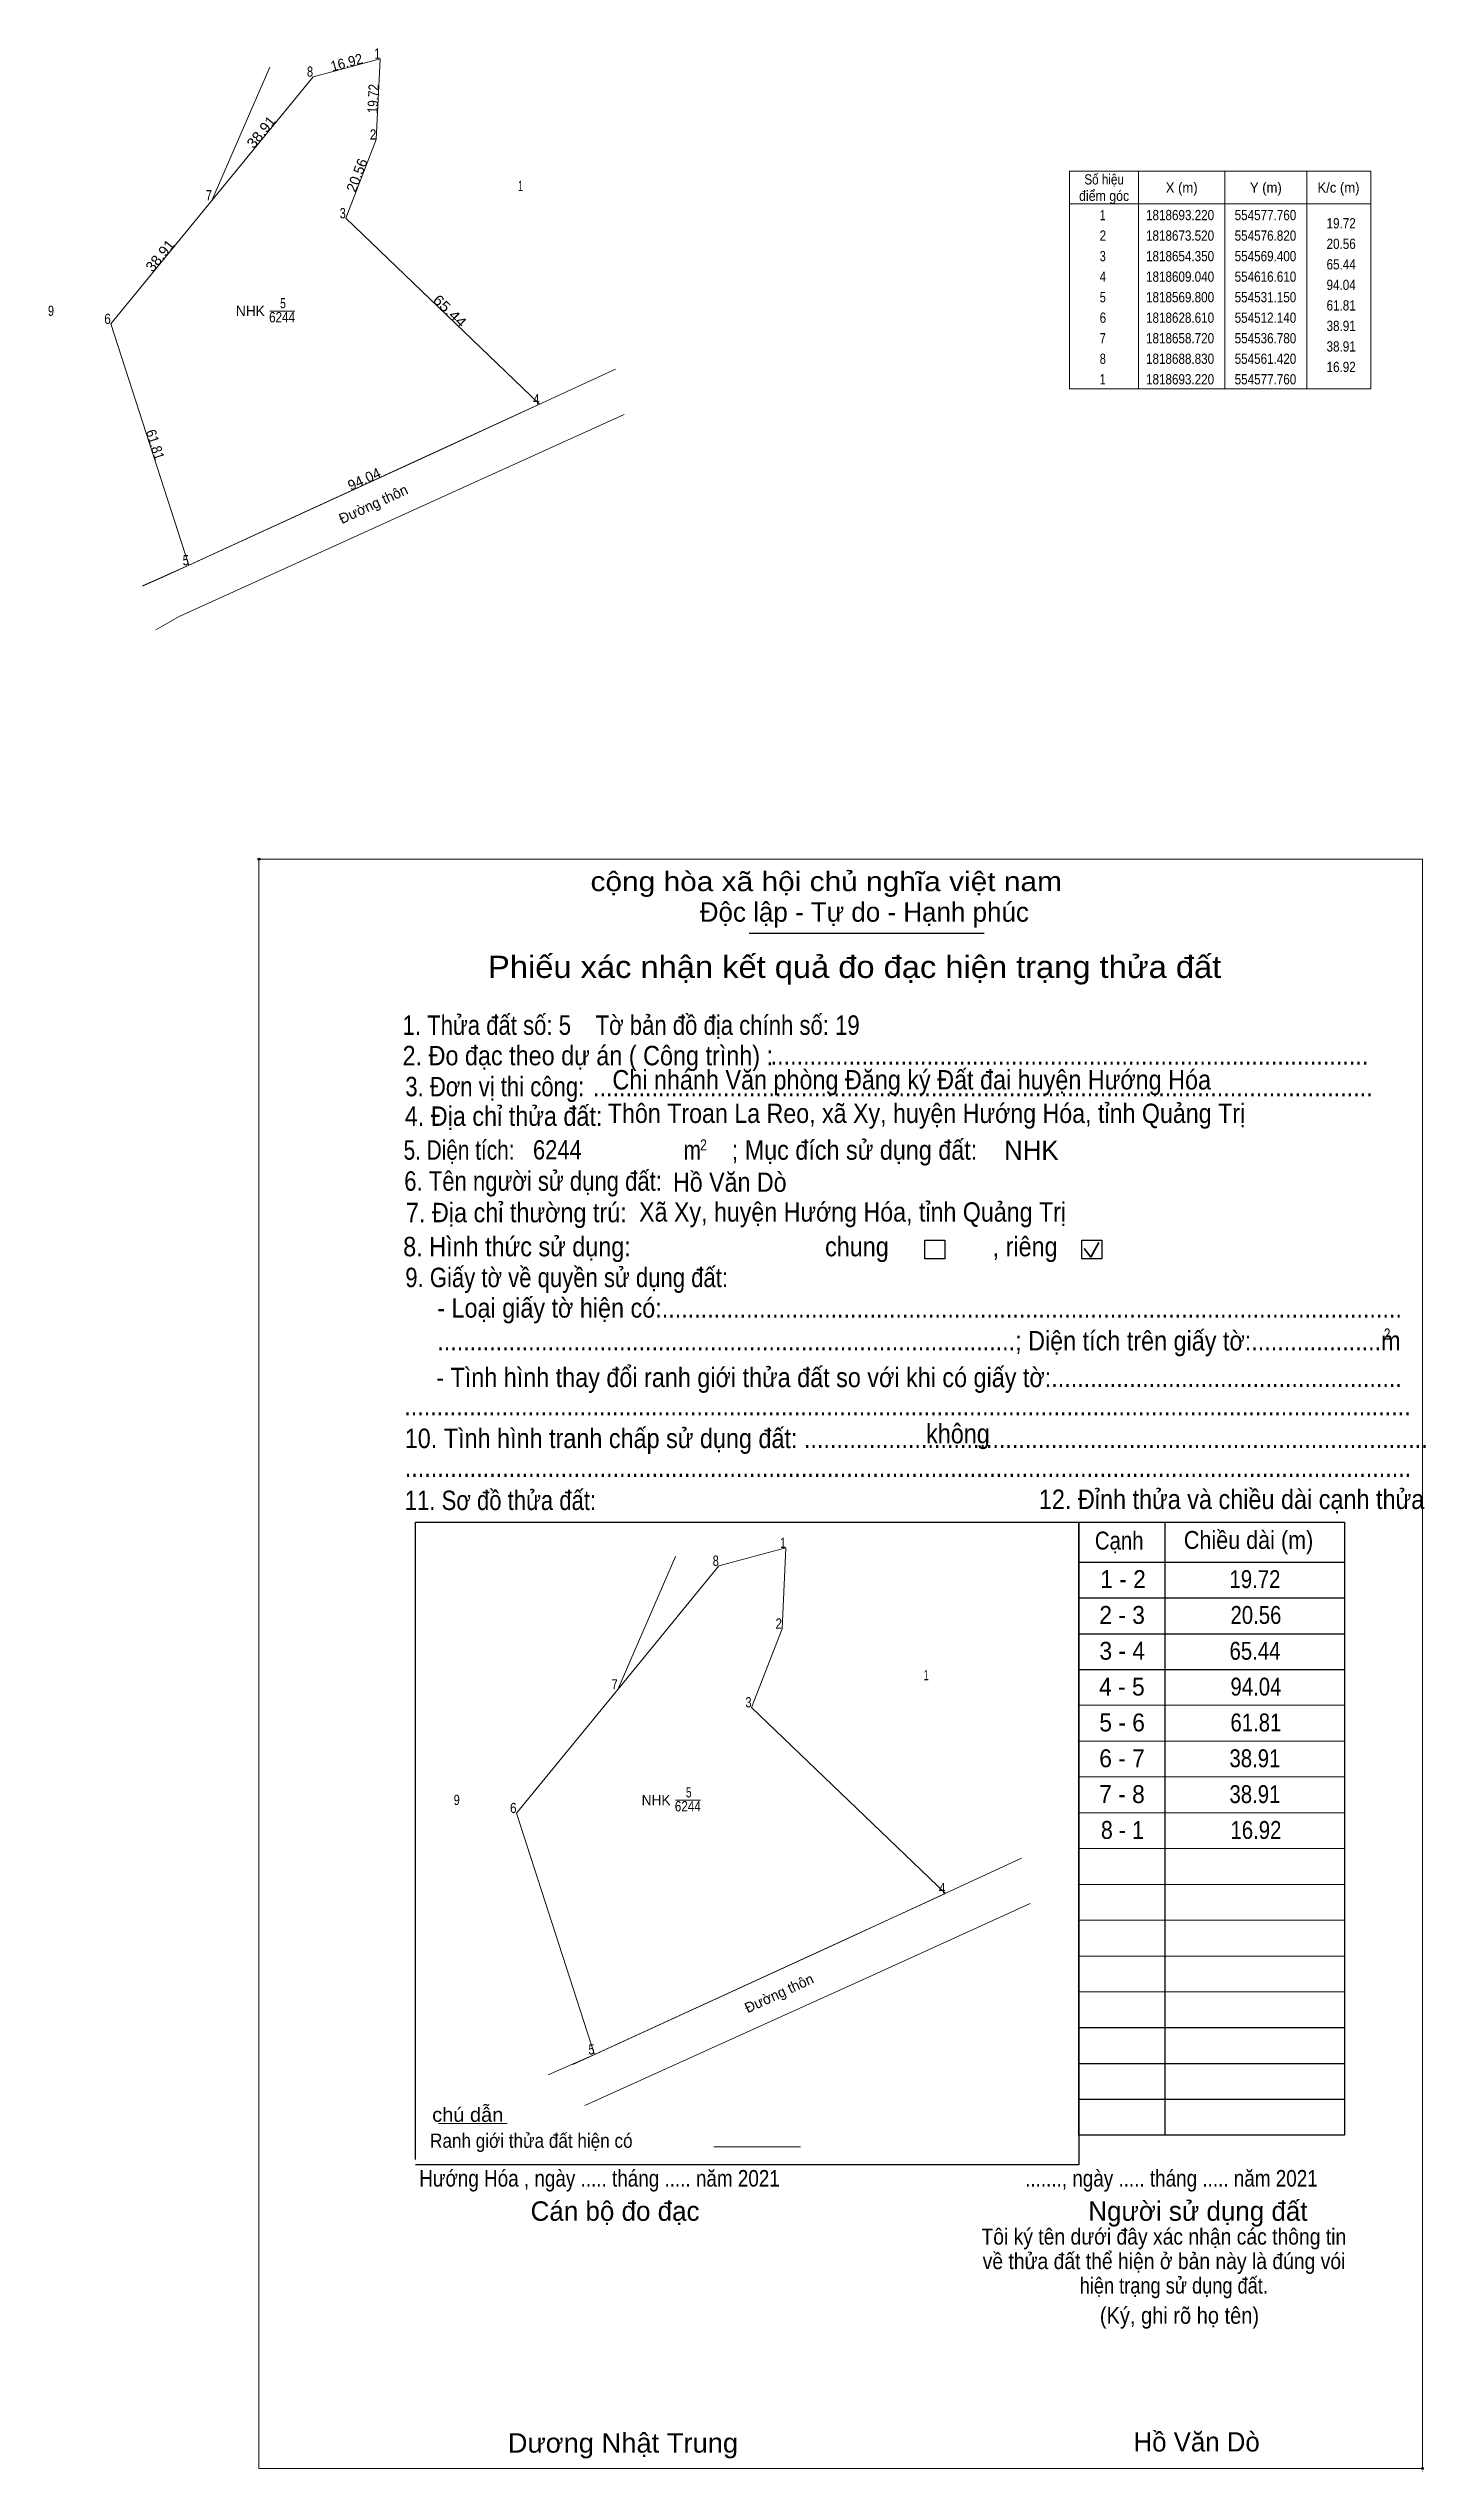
# Model space of a CAD drawing. Header units: metres. Extents: x 554497 to 554832, y 1818105 to 1818696.
import ezdxf
from ezdxf.enums import TextEntityAlignment as Align

# ---------------------------------------------------------------- set-up
doc = ezdxf.new("R2010")
doc.units = ezdxf.units.M
doc.header["$PDMODE"] = 32
doc.header["$PDSIZE"] = 0.5
for name, color, linetype, lineweight in [('1', 7, 'Continuous', 13), ('10', 7, 'Continuous', 13), ('17', 7, 'Continuous', 13), ('2', 7, 'Continuous', 25), ('30', 7, 'Continuous', 25), ('6', 7, 'Continuous', 13), ('63', 7, 'Continuous', 13)]:
    doc.layers.add(name, color=color, linetype=linetype, lineweight=lineweight)

msp = doc.modelspace()

# ---------------------------------------------------------------- linework, layer by layer
at = {"layer": '1'}
for points in [[(554577.76, 1818693.22), (554576.82, 1818673.52), (554569.4, 1818654.35), (554616.61, 1818609.04), (554531.15, 1818569.8), (554512.14, 1818628.61), (554536.78, 1818658.72), (554561.42, 1818688.83)], [(554676.61, 1818330.44), (554675.67, 1818310.74), (554668.25, 1818291.57), (554715.46, 1818246.26), (554630, 1818207.02), (554610.99, 1818265.83), (554635.63, 1818295.94), (554660.27, 1818326.05)]]:
    msp.add_lwpolyline(points, close=True, dxfattribs=at)
at = {"layer": '10'}
for p, q in [((554536.78, 1818658.72), (554550.86, 1818691.14)), ((554635.63, 1818295.94), (554649.71, 1818328.36))]:
    msp.add_line(p, q, dxfattribs=at)
for points in [[(554616.61, 1818609.04), (554569.4, 1818654.35), (554576.82, 1818673.52), (554577.76, 1818693.22), (554561.42, 1818688.83), (554536.78, 1818658.72), (554512.14, 1818628.61), (554531.15, 1818569.8)], [(554519.84, 1818564.84), (554531.15, 1818569.8), (554616.61, 1818609.04)], [(554715.46, 1818246.26), (554668.25, 1818291.57), (554675.67, 1818310.74), (554676.61, 1818330.44), (554660.27, 1818326.05), (554635.63, 1818295.94), (554610.99, 1818265.83), (554630, 1818207.02)], [(554618.69, 1818202.06), (554630, 1818207.02), (554715.46, 1818246.26)]]:
    msp.add_lwpolyline(points, dxfattribs=at)
at = {"layer": '17'}
msp.add_line((554592.01, 1818190.16), (554608.72, 1818190.16), dxfattribs=at)
at = {"layer": '2'}
for p, q in [((554667.63, 1818480.21), (554724.95, 1818480.21)), ((554586.35, 1818336.72), (554747.97, 1818336.72)), ((554586.35, 1818181.39), (554586.35, 1818336.72)), ((554747.97, 1818180.12), (554586.35, 1818180.12))]:
    msp.add_line(p, q, dxfattribs=at)
at = {"layer": '2', "lineweight": 35}
for p, q in [((554749.29, 1818403.38), (554750.9, 1818401.29)), ((554750.9, 1818401.29), (554752.86, 1818404.8))]:
    msp.add_line(p, q, dxfattribs=at)
at = {"layer": '2', "lineweight": 13}
msp.add_lwpolyline([(554548.24, 1818498.2), (554831.69, 1818498.2), (554831.69, 1818106.15), (554548.24, 1818106.15)], close=True, dxfattribs=at)
at = {"layer": '2'}
for points in [[(554710.43, 1818405.4), (554715.3, 1818405.4), (554715.3, 1818400.87), (554710.43, 1818400.87)], [(554748.73, 1818405.4), (554753.6, 1818405.4), (554753.6, 1818400.87), (554748.73, 1818400.87)]]:
    msp.add_lwpolyline(points, close=True, dxfattribs=at)
for p in [(554548.24, 1818498.2), (554831.69, 1818106.15)]:
    msp.add_point(p, dxfattribs=at)
at = {"layer": '30'}
for p, q in [((554747.97, 1818187.32), (554747.97, 1818336.73)), ((554747.97, 1818336.73), (554812.71, 1818336.73)), ((554768.92, 1818336.73), (554768.92, 1818187.32)), ((554812.71, 1818336.73), (554812.71, 1818187.32)), ((554747.97, 1818326.99), (554812.71, 1818326.99)), ((554747.97, 1818318.26), (554812.71, 1818318.26)), ((554747.97, 1818309.53), (554812.71, 1818309.53)), ((554747.97, 1818300.81), (554812.71, 1818300.81)), ((554812.71, 1818213.51), (554747.97, 1818213.51)), ((554812.71, 1818204.77), (554747.97, 1818204.77)), ((554812.71, 1818196.05), (554747.97, 1818196.05)), ((554812.71, 1818187.32), (554747.97, 1818187.32))]:
    msp.add_line(p, q, dxfattribs=at)
at = {"layer": '30', "lineweight": 13}
for p, q in [((554747.97, 1818292.08), (554812.71, 1818292.08)), ((554747.97, 1818283.35), (554812.71, 1818283.35)), ((554747.97, 1818274.62), (554812.71, 1818274.62)), ((554747.97, 1818265.89), (554812.71, 1818265.89)), ((554747.97, 1818257.16), (554812.71, 1818257.16)), ((554747.97, 1818248.43), (554812.71, 1818248.43)), ((554747.97, 1818239.7), (554812.71, 1818239.7)), ((554747.97, 1818230.97), (554812.71, 1818230.97)), ((554747.97, 1818222.24), (554812.71, 1818222.24)), ((554747.97, 1818213.5), (554812.71, 1818213.5)), ((554747.97, 1818204.77), (554812.71, 1818204.77)), ((554747.97, 1818196.05), (554812.71, 1818196.05))]:
    msp.add_line(p, q, dxfattribs=at)
at = {"layer": '6'}
msp.add_line((554659.02, 1818184.53), (554680.14, 1818184.53), dxfattribs=at)
at = {"layer": '63'}
for p, q in [((554762.55, 1818665.83), (554762.55, 1818612.83)), ((554783.55, 1818665.83), (554783.55, 1818612.83)), ((554803.55, 1818665.83), (554803.55, 1818612.83)), ((554745.75, 1818657.83), (554819.15, 1818657.83)), ((554550.89, 1818631.74), (554557, 1818631.74)), ((554649.74, 1818268.96), (554655.85, 1818268.96))]:
    msp.add_line(p, q, dxfattribs=at)
at = {"layer": '63', "lineweight": 25}
msp.add_line((554747.97, 1818336.73), (554747.97, 1818180.12), dxfattribs=at)
at = {"layer": '63'}
msp.add_lwpolyline([(554745.75, 1818665.83), (554819.15, 1818665.83), (554819.15, 1818612.83), (554745.75, 1818612.83)], close=True, dxfattribs=at)
for points in [[(554519.86, 1818564.76), (554525.85, 1818567.37), (554590.94, 1818597.17), (554635.13, 1818617.6)], [(554637.25, 1818606.54), (554598.91, 1818589.15), (554528.82, 1818557.36), (554523.1, 1818554.08)], [(554624.7, 1818204.59), (554689.79, 1818234.39), (554733.98, 1818254.82)], [(554736.1, 1818243.76), (554697.76, 1818226.37), (554627.67, 1818194.58)]]:
    msp.add_lwpolyline(points, dxfattribs=at)

# ---------------------------------------------------------------- texts
at = {"layer": '1'}
for p in [(554546.14, 1818630.53), (554644.99, 1818267.75)]:
    msp.add_text('NHK', height=2.5, dxfattribs=at).set_placement(p, align=Align.CENTER)
for s, width, p in [('5', 0.75, (554554.095, 1818632.41)), ('6244', 0.85, (554553.865, 1818629.01)), ('6244', 0.85, (554652.715, 1818266.23)), ('5', 0.75, (554652.945, 1818269.63))]:
    msp.add_text(s, height=2.5, dxfattribs=dict(at, width=width)).set_placement(p, align=Align.CENTER)
at = {"layer": '10'}
for s, height, width, p in [('1 - 2', 4.365, 0.95, (554758.755, 1818320.64)), ('19.72', 4.36, 0.85, (554790.895, 1818320.64)), ('2 - 3', 4.365, 0.95, (554758.53, 1818311.91)), ('20.56', 4.36, 0.85, (554791.135, 1818311.91)), ('3 - 4', 4.365, 0.95, (554758.56, 1818303.18)), ('65.44', 4.36, 0.85, (554790.9, 1818303.18)), ('4 - 5', 4.365, 0.95, (554758.48, 1818294.45)), ('94.04', 4.36, 0.85, (554791.13, 1818294.45)), ('5 - 6', 4.365, 0.95, (554758.53, 1818285.72)), ('61.81', 4.36, 0.85, (554791.125, 1818285.72)), ('6 - 7', 4.365, 0.95, (554758.51, 1818276.99)), ('38.91', 4.36, 0.85, (554790.885, 1818276.99)), ('7 - 8', 4.365, 0.95, (554758.5, 1818268.26)), ('38.91', 4.36, 0.85, (554790.885, 1818268.26)), ('8 - 1', 4.36, 0.9, (554758.605, 1818259.53)), ('16.92', 4.36, 0.85, (554791.135, 1818259.53))]:
    msp.add_text(s, height=height, dxfattribs=dict(at, width=width)).set_placement(p, align=Align.CENTER)
at = {"layer": '2'}
for s, height, width, p in [('cộng hòa xã hội chủ nghĩa việt nam', 4.731, 1.15, (554629.01, 1818490.43)), ('1. Thửa đất số: 5    Tờ bản đồ địa chính số: 19', 4.74, 0.85, (554583.22, 1818455.42)), ('2. Đo đạc theo dự án ( Công trình) : ', 4.734, 0.9, (554583.22, 1818448)), ('3. Đơn vị thi công:', 4.734, 0.85, (554583.89, 1818440.45)), ('Chi nhánh Văn phòng Đăng ký Đất đai huyện Hướng Hóa', 4.73, 0.9, (554634.35, 1818442.11)), ('............................................................................................', 4.734, 0.9, (554672.88, 1818448.16)), ('4. Địa chỉ thửa đất:', 4.734, 0.9, (554583.76, 1818433.25)), ('........................................................................................................................', 4.734, 0.9, (554629.62, 1818440.45)), ('Thôn Troan La Reo, xã Xy, huyện Hướng Hóa, tỉnh Quảng Trị', 4.7, 0.9, (554633.23, 1818433.95)), ('5. Diện tích:', 4.734, 0.8, (554583.47, 1818424.99)), ('6244', 4.7, 0.85, (554614.99, 1818425.06)), ('m', 4.731, 0.8, (554651.7, 1818424.99)), ('2', 2.703, 0.8, (554655.73, 1818427.26)), ('; Mục đích sử dụng đất:', 4.731, 0.9, (554663.41, 1818424.99)), ('6. Tên người sử dụng đất:', 4.734, 0.85, (554583.63, 1818417.44)), ('Hồ Văn Dò', 4.7, 0.9, (554649.11, 1818417.18)), ('7. Địa chỉ thường trú:', 4.734, 0.9, (554584.05, 1818409.76)), ('Xã Xy, huyện Hướng Hóa, tỉnh Quảng Trị', 4.7, 0.9, (554640.85, 1818409.92)), ('8. Hình thức sử dụng:', 4.734, 0.9, (554583.38, 1818401.47)), ('chung                , riêng', 4.731, 0.9, (554686.16, 1818401.47)), ('9. Giấy tờ về quyền sử dụng đất:', 4.734, 0.85, (554583.89, 1818393.95)), ('     - Loại giấy tờ hiện có:..................................................................................................................', 4.731, 0.9, (554583.76, 1818386.53)), ('     .........................................................................................; Diện tích trên giấy tờ:....................m', 4.731, 0.9, (554583.76, 1818378.53)), ('2', 2.703, 0.8, (554822.29, 1818381.18)), ('     - Tình hình thay đổi ranh giới thửa đất so với khi có giấy tờ:......................................................', 4.731, 0.9, (554583.51, 1818369.6)), ('...........................................................................................................................................................', 4.731, 0.9, (554583.63, 1818362.75)), ('10. Tình hình tranh chấp sử dụng đất: ................................................................................................', 4.734, 0.9, (554583.76, 1818354.75)), ('không', 4.731, 0.9, (554710.77, 1818355.9)), ('11. Sơ đồ thửa đất:', 4.734, 0.85, (554583.76, 1818339.65)), ('...........................................................................................................................................................', 4.731, 0.9, (554583.76, 1818347.74)), ('12. Đỉnh thửa và chiều dài cạnh thửa', 4.74, 0.9, (554738.24, 1818339.9)), ('Hướng Hóa , ngày ..... tháng ..... năm 2021', 4.044, 0.85, (554587.28, 1818174.82)), ('......., ngày ..... tháng ..... năm 2021', 4.044, 0.85, (554734.9, 1818174.82)), ('(Ký, ghi rõ họ tên)', 4.055, 0.9, (554753.11, 1818141.41)), ('Dương Nhật Trung', 4.736, 1.05, (554608.85, 1818110.02))]:
    msp.add_text(s, height=height, dxfattribs=dict(at, width=width)).set_placement(p)
for s, height, p in [('Độc lập - Tự do - Hạnh phúc', 4.731, (554655.63, 1818482.98)), ('NHK', 4.7, (554729.78, 1818424.96)), ('Cán bộ đo đạc', 4.731, (554614.42, 1818166.5)), ('Người sử dụng đất', 4.731, (554750.29, 1818166.5)), ('Hồ Văn Dò', 4.7, (554761.31, 1818110.3))]:
    msp.add_text(s, height=height, dxfattribs=at).set_placement(p)
for s, height, width, p in [('Phiếu xác nhận kết quả đo đạc hiện trạng thửa đất', 5.406, 1.1, (554693.37, 1818469.28)), ('Tôi ký tên dưới đây xác nhận các thông tin', 3.909, 0.9, (554768.695, 1818160.7)), ('về thửa đất thể hiện ở bản này là đúng vói', 3.909, 0.9, (554768.745, 1818154.72)), ('hiện trạng sử dụng đất.', 3.9, 0.85, (554771.125, 1818148.77))]:
    msp.add_text(s, height=height, dxfattribs=dict(at, width=width)).set_placement(p, align=Align.CENTER)
msp.add_text('.', height=1.352, dxfattribs=at).set_placement((554831.659, 1818105.41), align=Align.CENTER)
at = {"layer": '30'}
for s, width, p in [('Cạnh', 0.85, (554751.89, 1818330.03)), ('Chiều dài (m)', 0.9, (554773.57, 1818330.18))]:
    msp.add_text(s, height=4.365, dxfattribs=dict(at, width=width)).set_placement(p)
at = {"layer": '6'}
for s, width, p in [('chú dẫn', 1.05, (554590.45, 1818190.61)), ('Ranh giới thửa đất hiện có ', 0.9, (554589.93, 1818184.28))]:
    msp.add_text(s, height=3.464, dxfattribs=dict(at, width=width)).set_placement(p)
at = {"layer": '63'}
for s, rotation, width, p in [('16.92', 15.038, 0.95, (554569.916, 1818691.108)), ('19.72', 87.268, 0.85, (554577.296, 1818683.43)), ('38.91', 50.705, 1.05, (554549.749, 1818674.573)), ('38.91', 50.705, 1.05, (554525.109, 1818644.453)), ('65.44', 316.176, 1.15, (554593.864, 1818630.866)), ('61.81', 287.913, 0.9, (554521.768, 1818598.814))]:
    msp.add_text(s, height=2.5, rotation=rotation, dxfattribs=dict(at, width=width)).set_placement(p, align=Align.CENTER)
for s, width, p in [(' 1', 0.75, (554577.76, 1818693.22)), (' 8', 0.8, (554561.42, 1818688.83)), (' 2', 0.85, (554576.82, 1818673.52)), (' 7', 0.8, (554536.78, 1818658.72)), (' 3', 0.8, (554569.4, 1818654.35)), ('19.72', 0.85, (554815.45, 1818651.88)), ('20.56', 0.85, (554815.45, 1818646.88)), ('94.04', 0.85, (554815.45, 1818636.88)), ('65.44', 0.85, (554815.45, 1818641.88)), ('61.81', 0.85, (554815.45, 1818631.88)), (' 6', 0.85, (554512.14, 1818628.61)), ('38.91', 0.85, (554815.45, 1818626.88)), ('38.91', 0.85, (554815.45, 1818621.88)), ('16.92', 0.85, (554815.45, 1818616.88)), (' 4', 0.85, (554616.61, 1818609.04)), (' 5', 0.8, (554531.15, 1818569.8)), (' 1', 0.75, (554676.61, 1818330.44)), (' 8', 0.8, (554660.27, 1818326.05)), (' 2', 0.85, (554675.67, 1818310.74)), (' 7', 0.8, (554635.63, 1818295.94)), (' 3', 0.8, (554668.25, 1818291.57)), (' 6', 0.85, (554610.99, 1818265.83)), (' 4', 0.85, (554715.46, 1818246.26)), (' 5', 0.8, (554630, 1818207.02))]:
    msp.add_text(s, height=2.5, dxfattribs=dict(at, width=width)).set_placement(p, align=Align.RIGHT)
for s, rotation, p in [('20.56', 68.84, (554573.282, 1818664.389)), ('94.04', 24.663, (554574.403, 1818589.666)), ('Đường thôn', 24.663, (554576.628, 1818583.58)), ('Đường thôn', 24.663, (554675.478, 1818220.8))]:
    msp.add_text(s, height=2.5, rotation=rotation, dxfattribs=at).set_placement(p, align=Align.CENTER)
for s, width, p in [('1', 0.65, (554611.95, 1818660.98)), ('Số hiệu', 0.85, (554754.15, 1818662.58)), ('X (m)', 0.95, (554773.05, 1818660.58)), ('Y (m)', 0.95, (554793.545, 1818660.58)), ('K/c (m)', 0.95, (554811.25, 1818660.58)), ('điểm góc', 0.9, (554754.15, 1818658.58)), (' 2', 0.85, (554753.45, 1818648.88)), (' 1', 0.75, (554753.445, 1818653.88)), ('1818693.220', 0.85, (554772.65, 1818653.88)), ('1818673.520', 0.85, (554772.65, 1818648.88)), ('554577.760', 0.85, (554793.455, 1818653.88)), ('554576.820', 0.85, (554793.455, 1818648.88)), (' 3', 0.8, (554753.45, 1818643.88)), ('1818654.350', 0.85, (554772.65, 1818643.88)), ('554569.400', 0.85, (554793.455, 1818643.88)), (' 4', 0.85, (554753.445, 1818638.88)), ('1818609.040', 0.85, (554772.65, 1818638.88)), ('554616.610', 0.85, (554793.455, 1818638.88)), ('9', 0.8, (554497.57, 1818630.57)), (' 5', 0.8, (554753.45, 1818633.88)), ('1818569.800', 0.85, (554772.65, 1818633.88)), ('554531.150', 0.85, (554793.455, 1818633.88)), (' 6', 0.85, (554753.45, 1818628.88)), ('1818628.610', 0.85, (554772.65, 1818628.88)), ('554512.140', 0.85, (554793.455, 1818628.88)), (' 8', 0.8, (554753.45, 1818618.88)), (' 7', 0.8, (554753.45, 1818623.88)), ('1818658.720', 0.85, (554772.65, 1818623.88)), ('1818688.830', 0.85, (554772.65, 1818618.88)), ('554536.780', 0.85, (554793.455, 1818623.88)), ('554561.420', 0.85, (554793.455, 1818618.88)), (' 1', 0.75, (554753.445, 1818613.88)), ('1818693.220', 0.85, (554772.65, 1818613.88)), ('554577.760', 0.85, (554793.455, 1818613.88)), ('1', 0.65, (554710.8, 1818298.2)), ('9', 0.8, (554596.42, 1818267.79))]:
    msp.add_text(s, height=2.5, dxfattribs=dict(at, width=width)).set_placement(p, align=Align.CENTER)

doc.saveas('drawing.dxf')
